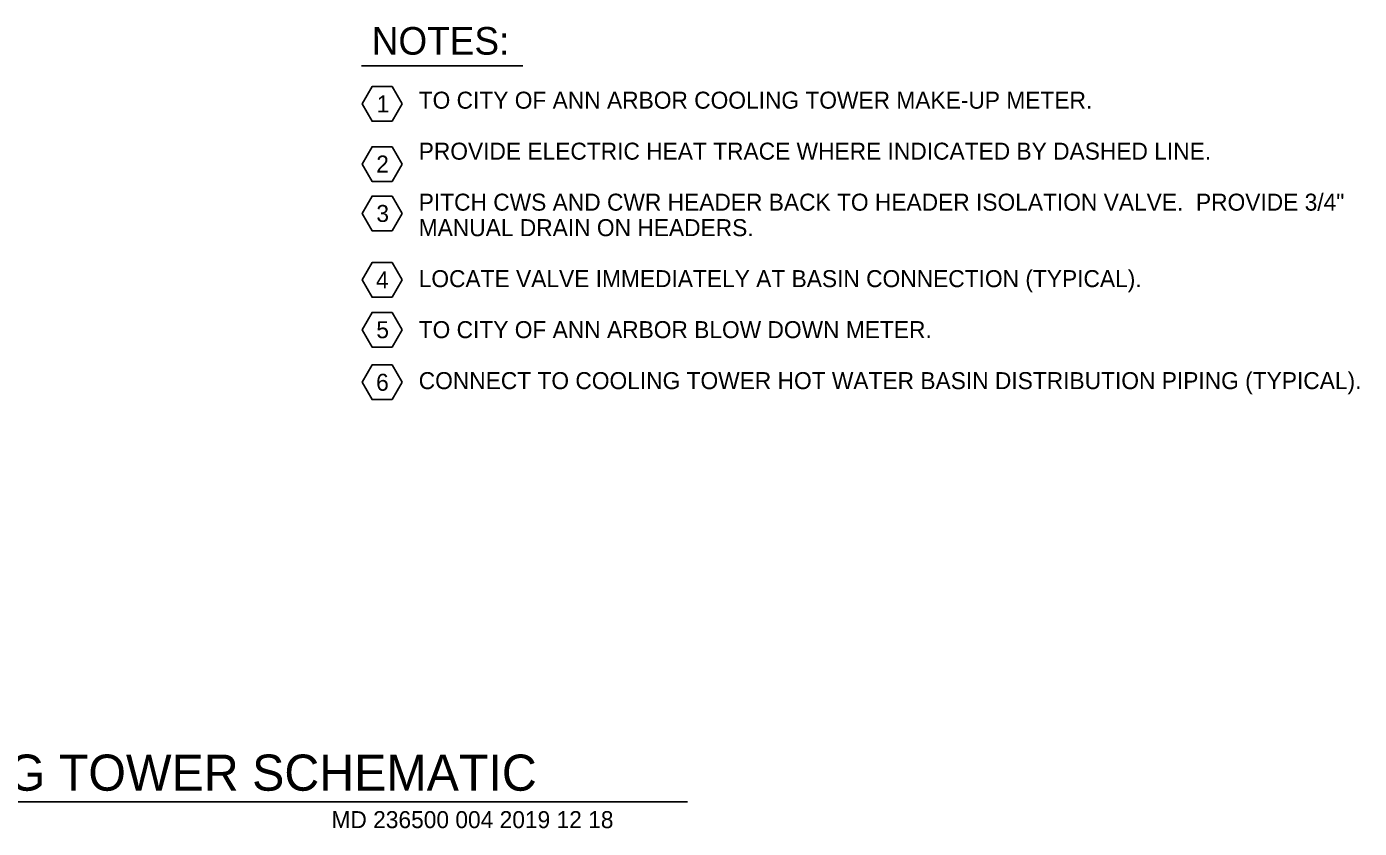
# Model space of a CAD drawing. Extents: x 9933 to 10041, y 10036 to 10116.
# Drawn here: x 9981.1 to 10033.4, y 10036.1 to 10067.5 of the extents above; entities that cross this region are included whole.
import ezdxf

# ---------------------------------------------------------------- set-up
doc = ezdxf.new("R2010")
doc.units = 0
for name, color, linetype in [('G-ANNO-CELL', 7, 'Continuous'), ('G-ANNO-SYMB', 7, 'Continuous'), ('G-ANNO-TEXT', 7, 'Continuous')]:
    doc.layers.add(name, color=color, linetype=linetype)

msp = doc.modelspace()

# ---------------------------------------------------------------- linework, layer by layer
at = {"layer": 'G-ANNO-CELL'}
for p, q in [((9994.254, 10065.982), (10000.579, 10065.982)), ((9968.512, 10037.112), (10007.037, 10037.112))]:
    msp.add_line(p, q, dxfattribs=at)
at = {"layer": 'G-ANNO-SYMB'}
for points in [[(9995.85, 10064.481), (9995.458, 10063.802), (9994.674, 10063.802), (9994.282, 10064.481), (9994.674, 10065.161), (9995.458, 10065.161)], [(9995.85, 10062.124), (9995.458, 10061.445), (9994.674, 10061.445), (9994.282, 10062.124), (9994.674, 10062.804), (9995.458, 10062.804)], [(9995.85, 10060.187), (9995.458, 10059.508), (9994.674, 10059.508), (9994.282, 10060.187), (9994.674, 10060.866), (9995.458, 10060.866)], [(9995.85, 10057.579), (9995.458, 10056.899), (9994.674, 10056.899), (9994.282, 10057.579), (9994.674, 10058.258), (9995.458, 10058.258)], [(9995.85, 10055.626), (9995.458, 10054.947), (9994.674, 10054.947), (9994.282, 10055.626), (9994.674, 10056.305), (9995.458, 10056.305)], [(9995.85, 10053.565), (9995.458, 10052.885), (9994.674, 10052.885), (9994.282, 10053.565), (9994.674, 10054.244), (9995.458, 10054.244)]]:
    msp.add_lwpolyline(points, close=True, dxfattribs=at)

# ---------------------------------------------------------------- texts
at = {"layer": 'G-ANNO-CELL'}
for s, height, p in [('NOTES:', 1.0833, (9994.66, 10066.415)), ('COOLING TOWER SCHEMATIC', 1.41667, (9973.132, 10037.545))]:
    msp.add_text(s, height=height, dxfattribs=at).set_placement(p)
at = {"layer": 'G-ANNO-SYMB'}
for s, p in [('1', (9994.853, 10064.148)), ('2', (9994.836, 10061.791)), ('3', (9994.842, 10059.854)), ('4', (9994.827, 10057.245)), ('5', (9994.84, 10055.293)), ('6', (9994.831, 10053.231))]:
    msp.add_text(s, height=0.667, dxfattribs=at).set_placement(p)
at = {"layer": 'G-ANNO-TEXT'}
for s, p in [('TO CITY OF ANN ARBOR COOLING TOWER MAKE-UP METER.', (9996.501, 10064.296)), ('PROVIDE ELECTRIC HEAT TRACE WHERE INDICATED BY DASHED LINE.', (9996.501, 10062.296)), ('PITCH CWS AND CWR HEADER BACK TO HEADER ISOLATION VALVE.  PROVIDE 3/4"', (9996.501, 10060.296)), ('MANUAL DRAIN ON HEADERS.', (9996.501, 10059.296)), ('LOCATE VALVE IMMEDIATELY AT BASIN CONNECTION (TYPICAL).', (9996.501, 10057.296)), ('TO CITY OF ANN ARBOR BLOW DOWN METER.', (9996.501, 10055.296)), ('CONNECT TO COOLING TOWER HOT WATER BASIN DISTRIBUTION PIPING (TYPICAL).', (9996.501, 10053.296)), ('MD 236500 004 2019 12 18', (9993.081, 10036.077))]:
    msp.add_text(s, height=0.66667, dxfattribs=at).set_placement(p)

doc.saveas('drawing.dxf')
